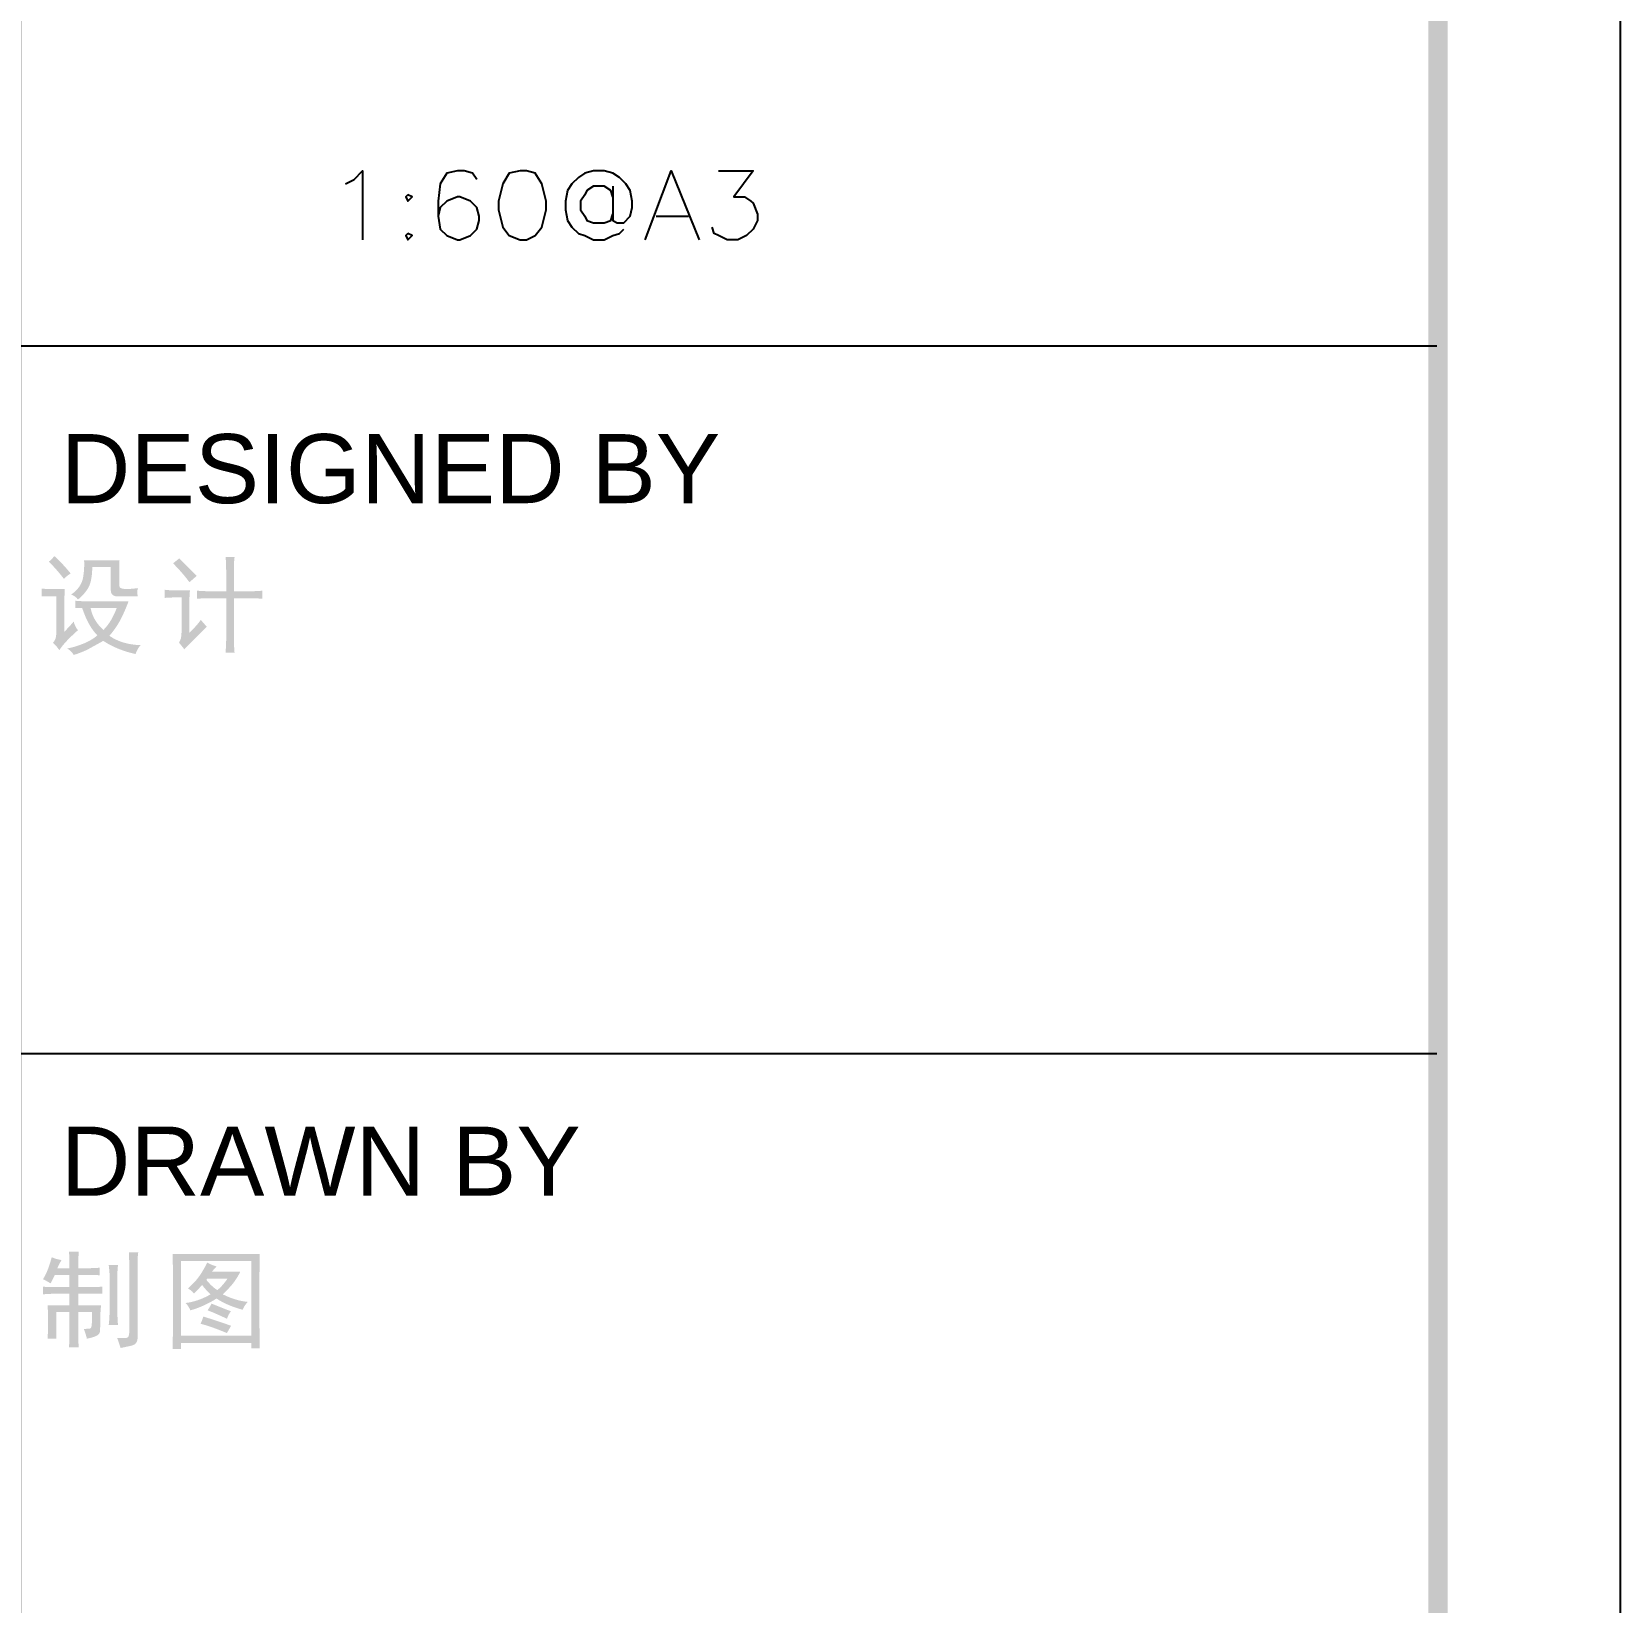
# Model space of a CAD drawing. Header units: inches. Extents: x 11 to 286, y 6 to 196.
# Drawn here: x 254.93 to 286.1, y 83.31 to 114.12 of the extents above; entities that cross this region are included whole.
import ezdxf

# ---------------------------------------------------------------- set-up
doc = ezdxf.new("R2010")
doc.units = ezdxf.units.IN
doc.header["$MEASUREMENT"] = 0
doc.layers.add('PDF_几何图形', color=7, linetype='Continuous')
doc.layers.add('PDF_文字', color=7, linetype='Continuous')
doc.layers.add('PDF_实体填充', color=7, linetype='Continuous', true_color=0xffffff)
doc.styles.add('PDF Courier New', font='Arial', dxfattribs={"height": 0.2})

msp = doc.modelspace()

# ---------------------------------------------------------------- hatches: boundary and pattern name
at = {"layer": 'PDF_实体填充', "transparency": 33554559}
h = msp.add_hatch(color=7, dxfattribs=at)
h.paths.add_polyline_path([(254.31, 191.445), (254.734, 191.022), (282.716, 191.445)], flags=0)
h.paths.add_polyline_path([(254.734, 191.022), (282.716, 191.445), (282.335, 191.022)], flags=0)
h.paths.add_polyline_path([(282.716, 191.445), (282.335, 191.022), (282.716, 9.031)], flags=0)
h.paths.add_polyline_path([(282.335, 191.022), (282.716, 9.031), (282.335, 9.454)], flags=0)
h.paths.add_polyline_path([(282.716, 9.031), (282.335, 9.454), (254.31, 9.031)], flags=0)
h.paths.add_polyline_path([(282.335, 9.454), (254.31, 9.031), (254.734, 9.454)], flags=0)
h.paths.add_polyline_path([(254.31, 9.031), (254.734, 9.454), (254.31, 191.445)], flags=0)
h.paths.add_polyline_path([(254.734, 9.454), (254.31, 191.445), (254.734, 191.022), (254.734, 9.454)], flags=0)
h = msp.add_hatch(color=7, dxfattribs=at)
edge = h.paths.add_edge_path(flags=0)
edge.add_spline(control_points=[(255.785, 102.96), (255.873, 102.949), (255.973, 102.949), (256.083, 102.949)], knot_values=[0, 0, 0, 0, 1, 1, 1, 1], degree=3, periodic=0)
edge.add_line((256.083, 102.949), (256.827, 102.949))
edge.add_spline(control_points=[(256.827, 102.949), (256.794, 102.85), (256.744, 102.739), (256.689, 102.624)], knot_values=[0, 0, 0, 0, 1, 1, 1, 1], degree=3, periodic=0)
edge.add_spline(control_points=[(256.689, 102.624), (256.629, 102.502), (256.551, 102.387), (256.452, 102.271)], knot_values=[0, 0, 0, 0, 1, 1, 1, 1], degree=3, periodic=0)
edge.add_spline(control_points=[(256.452, 102.271), (256.629, 102.15), (256.833, 102.095), (257.064, 102.089)], knot_values=[0, 0, 0, 0, 1, 1, 1, 1], degree=3, periodic=0)
edge.add_spline(control_points=[(257.064, 102.089), (257.02, 102.039), (256.987, 101.979), (256.965, 101.913)], knot_values=[0, 0, 0, 0, 1, 1, 1, 1], degree=3, periodic=0)
edge.add_spline(control_points=[(256.965, 101.913), (256.728, 101.968), (256.518, 102.05), (256.331, 102.172)], knot_values=[0, 0, 0, 0, 1, 1, 1, 1], degree=3, periodic=0)
edge.add_spline(control_points=[(256.331, 102.172), (256.254, 102.128), (256.171, 102.084), (256.072, 102.028)], knot_values=[0, 0, 0, 0, 1, 1, 1, 1], degree=3, periodic=0)
edge.add_spline(control_points=[(256.072, 102.028), (255.973, 101.973), (255.862, 101.929), (255.752, 101.896)], knot_values=[0, 0, 0, 0, 1, 1, 1, 1], degree=3, periodic=0)
edge.add_spline(control_points=[(255.752, 101.896), (255.73, 101.94), (255.686, 101.984), (255.625, 102.023)], knot_values=[0, 0, 0, 0, 1, 1, 1, 1], degree=3, periodic=0)
edge.add_spline(control_points=[(255.625, 102.023), (255.747, 102.045), (255.857, 102.084), (255.967, 102.128)], knot_values=[0, 0, 0, 0, 1, 1, 1, 1], degree=3, periodic=0)
edge.add_spline(control_points=[(255.967, 102.128), (256.077, 102.177), (256.16, 102.227), (256.215, 102.282)], knot_values=[0, 0, 0, 0, 1, 1, 1, 1], degree=3, periodic=0)
edge.add_spline(control_points=[(256.215, 102.282), (256.094, 102.403), (255.995, 102.585), (255.918, 102.817)], knot_values=[0, 0, 0, 0, 1, 1, 1, 1], degree=3, periodic=0)
edge.add_line((255.918, 102.817), (255.785, 102.817))
edge.add_line((255.785, 102.817), (255.785, 102.96))
edge = h.paths.add_edge_path(flags=0)
edge.add_spline(control_points=[(256.629, 103.043), (256.529, 103.043), (256.48, 103.081), (256.48, 103.158)], knot_values=[0, 0, 0, 0, 1, 1, 1, 1], degree=3, periodic=0)
edge.add_line((256.48, 103.158), (256.48, 103.621))
edge.add_line((256.48, 103.621), (256.116, 103.621))
edge.add_spline(control_points=[(256.116, 103.621), (256.116, 103.467), (256.094, 103.346), (256.061, 103.258)], knot_values=[0, 0, 0, 0, 1, 1, 1, 1], degree=3, periodic=0)
edge.add_spline(control_points=[(256.061, 103.258), (256.022, 103.169), (255.945, 103.076), (255.835, 102.982)], knot_values=[0, 0, 0, 0, 1, 1, 1, 1], degree=3, periodic=0)
edge.add_spline(control_points=[(255.835, 102.982), (255.813, 103.021), (255.769, 103.054), (255.703, 103.081)], knot_values=[0, 0, 0, 0, 1, 1, 1, 1], degree=3, periodic=0)
edge.add_spline(control_points=[(255.703, 103.081), (255.835, 103.175), (255.912, 103.285), (255.934, 103.406)], knot_values=[0, 0, 0, 0, 1, 1, 1, 1], degree=3, periodic=0)
edge.add_spline(control_points=[(255.934, 103.406), (255.956, 103.528), (255.962, 103.643), (255.956, 103.754)], knot_values=[0, 0, 0, 0, 1, 1, 1, 1], degree=3, periodic=0)
edge.add_line((255.956, 103.754), (256.651, 103.754))
edge.add_spline(control_points=[(256.651, 103.754), (256.645, 103.688), (256.645, 103.605), (256.645, 103.506)], knot_values=[0, 0, 0, 0, 1, 1, 1, 1], degree=3, periodic=0)
edge.add_line((256.645, 103.506), (256.645, 103.28))
edge.add_spline(control_points=[(256.645, 103.28), (256.645, 103.236), (256.656, 103.208), (256.689, 103.202)], knot_values=[0, 0, 0, 0, 1, 1, 1, 1], degree=3, periodic=0)
edge.add_spline(control_points=[(256.689, 103.202), (256.717, 103.191), (256.761, 103.191), (256.816, 103.191)], knot_values=[0, 0, 0, 0, 1, 1, 1, 1], degree=3, periodic=0)
edge.add_spline(control_points=[(256.816, 103.191), (256.871, 103.191), (256.932, 103.197), (257.009, 103.208)], knot_values=[0, 0, 0, 0, 1, 1, 1, 1], degree=3, periodic=0)
edge.add_spline(control_points=[(257.009, 103.208), (256.998, 103.153), (256.998, 103.098), (257.009, 103.043)], knot_values=[0, 0, 0, 0, 1, 1, 1, 1], degree=3, periodic=0)
edge.add_line((257.009, 103.043), (256.629, 103.043))
edge = h.paths.add_edge_path(flags=0)
edge.add_spline(control_points=[(255.576, 103.191), (255.57, 103.092), (255.57, 102.982), (255.57, 102.861)], knot_values=[0, 0, 0, 0, 1, 1, 1, 1], degree=3, periodic=0)
edge.add_line((255.57, 102.861), (255.57, 102.354))
edge.add_spline(control_points=[(255.57, 102.354), (255.636, 102.42), (255.697, 102.486), (255.752, 102.552)], knot_values=[0, 0, 0, 0, 1, 1, 1, 1], degree=3, periodic=0)
edge.add_spline(control_points=[(255.752, 102.552), (255.763, 102.497), (255.791, 102.436), (255.835, 102.381)], knot_values=[0, 0, 0, 0, 1, 1, 1, 1], degree=3, periodic=0)
edge.add_spline(control_points=[(255.835, 102.381), (255.758, 102.315), (255.692, 102.249), (255.631, 102.188)], knot_values=[0, 0, 0, 0, 1, 1, 1, 1], degree=3, periodic=0)
edge.add_spline(control_points=[(255.631, 102.188), (255.57, 102.122), (255.515, 102.061), (255.471, 101.99)], knot_values=[0, 0, 0, 0, 1, 1, 1, 1], degree=3, periodic=0)
edge.add_spline(control_points=[(255.471, 101.99), (255.427, 102.05), (255.388, 102.1), (255.344, 102.133)], knot_values=[0, 0, 0, 0, 1, 1, 1, 1], degree=3, periodic=0)
edge.add_spline(control_points=[(255.344, 102.133), (255.388, 102.177), (255.41, 102.238), (255.41, 102.321)], knot_values=[0, 0, 0, 0, 1, 1, 1, 1], degree=3, periodic=0)
edge.add_line((255.41, 102.321), (255.41, 103.048))
edge.add_spline(control_points=[(255.41, 103.048), (255.295, 103.048), (255.201, 103.043), (255.124, 103.043)], knot_values=[0, 0, 0, 0, 1, 1, 1, 1], degree=3, periodic=0)
edge.add_line((255.124, 103.043), (255.124, 103.197))
edge.add_spline(control_points=[(255.124, 103.197), (255.19, 103.191), (255.267, 103.191), (255.344, 103.191)], knot_values=[0, 0, 0, 0, 1, 1, 1, 1], degree=3, periodic=0)
edge.add_line((255.344, 103.191), (255.576, 103.191))
edge = h.paths.add_edge_path(flags=0)
edge.add_spline(control_points=[(256.336, 102.387), (256.447, 102.497), (256.529, 102.64), (256.596, 102.817)], knot_values=[0, 0, 0, 0, 1, 1, 1, 1], degree=3, periodic=0)
edge.add_line((256.596, 102.817), (256.083, 102.817))
edge.add_spline(control_points=[(256.083, 102.817), (256.116, 102.646), (256.204, 102.502), (256.336, 102.387)], knot_values=[0, 0, 0, 0, 1, 1, 1, 1], degree=3, periodic=0)
edge.add_line((256.336, 102.387), (256.336, 102.387))
edge = h.paths.add_edge_path(flags=0)
edge.add_spline(control_points=[(255.372, 103.836), (255.46, 103.759), (255.565, 103.649), (255.692, 103.495)], knot_values=[0, 0, 0, 0, 1, 1, 1, 1], degree=3, periodic=0)
edge.add_spline(control_points=[(255.692, 103.495), (255.647, 103.467), (255.603, 103.434), (255.559, 103.39)], knot_values=[0, 0, 0, 0, 1, 1, 1, 1], degree=3, periodic=0)
edge.add_spline(control_points=[(255.559, 103.39), (255.466, 103.511), (255.366, 103.627), (255.262, 103.726)], knot_values=[0, 0, 0, 0, 1, 1, 1, 1], degree=3, periodic=0)
edge.add_spline(control_points=[(255.262, 103.726), (255.295, 103.748), (255.328, 103.781), (255.372, 103.836)], knot_values=[0, 0, 0, 0, 1, 1, 1, 1], degree=3, periodic=0)
edge.add_line((255.372, 103.836), (255.372, 103.836))
h = msp.add_hatch(color=7, dxfattribs=at)
edge = h.paths.add_edge_path(flags=0)
edge.add_line((258.744, 103.147), (258.744, 103.561))
edge.add_spline(control_points=[(258.744, 103.561), (258.744, 103.671), (258.738, 103.754), (258.733, 103.82)], knot_values=[0, 0, 0, 0, 1, 1, 1, 1], degree=3, periodic=0)
edge.add_line((258.733, 103.82), (258.909, 103.82))
edge.add_spline(control_points=[(258.909, 103.82), (258.898, 103.743), (258.898, 103.682), (258.898, 103.627)], knot_values=[0, 0, 0, 0, 1, 1, 1, 1], degree=3, periodic=0)
edge.add_line((258.898, 103.627), (258.898, 103.147))
edge.add_line((258.898, 103.147), (259.24, 103.147))
edge.add_spline(control_points=[(259.24, 103.147), (259.306, 103.147), (259.378, 103.147), (259.455, 103.158)], knot_values=[0, 0, 0, 0, 1, 1, 1, 1], degree=3, periodic=0)
edge.add_line((259.455, 103.158), (259.455, 102.999))
edge.add_spline(control_points=[(259.455, 102.999), (259.367, 103.004), (259.301, 103.01), (259.246, 103.01)], knot_values=[0, 0, 0, 0, 1, 1, 1, 1], degree=3, periodic=0)
edge.add_line((259.246, 103.01), (258.898, 103.01))
edge.add_line((258.898, 103.01), (258.898, 102.183))
edge.add_spline(control_points=[(258.898, 102.183), (258.898, 102.117), (258.898, 102.034), (258.909, 101.94)], knot_values=[0, 0, 0, 0, 1, 1, 1, 1], degree=3, periodic=0)
edge.add_line((258.909, 101.94), (258.733, 101.94))
edge.add_spline(control_points=[(258.733, 101.94), (258.738, 102.034), (258.744, 102.111), (258.744, 102.172)], knot_values=[0, 0, 0, 0, 1, 1, 1, 1], degree=3, periodic=0)
edge.add_line((258.744, 102.172), (258.744, 103.01))
edge.add_line((258.744, 103.01), (258.419, 103.01))
edge.add_spline(control_points=[(258.419, 103.01), (258.336, 103.01), (258.253, 103.004), (258.171, 102.999)], knot_values=[0, 0, 0, 0, 1, 1, 1, 1], degree=3, periodic=0)
edge.add_line((258.171, 102.999), (258.171, 103.158))
edge.add_spline(control_points=[(258.171, 103.158), (258.253, 103.147), (258.331, 103.147), (258.402, 103.147)], knot_values=[0, 0, 0, 0, 1, 1, 1, 1], degree=3, periodic=0)
edge.add_line((258.402, 103.147), (258.744, 103.147))
edge = h.paths.add_edge_path(flags=0)
edge.add_spline(control_points=[(258.033, 103.164), (258.022, 103.059), (258.022, 102.949), (258.022, 102.833)], knot_values=[0, 0, 0, 0, 1, 1, 1, 1], degree=3, periodic=0)
edge.add_line((258.022, 102.833), (258.022, 102.332))
edge.add_spline(control_points=[(258.022, 102.332), (258.116, 102.42), (258.193, 102.508), (258.248, 102.585)], knot_values=[0, 0, 0, 0, 1, 1, 1, 1], degree=3, periodic=0)
edge.add_spline(control_points=[(258.248, 102.585), (258.281, 102.541), (258.32, 102.497), (258.364, 102.453)], knot_values=[0, 0, 0, 0, 1, 1, 1, 1], degree=3, periodic=0)
edge.add_line((258.364, 102.453), (258.132, 102.221))
edge.add_spline(control_points=[(258.132, 102.221), (258.055, 102.144), (257.989, 102.078), (257.923, 102.006)], knot_values=[0, 0, 0, 0, 1, 1, 1, 1], degree=3, periodic=0)
edge.add_spline(control_points=[(257.923, 102.006), (257.884, 102.056), (257.851, 102.1), (257.818, 102.139)], knot_values=[0, 0, 0, 0, 1, 1, 1, 1], degree=3, periodic=0)
edge.add_spline(control_points=[(257.818, 102.139), (257.851, 102.183), (257.868, 102.249), (257.868, 102.337)], knot_values=[0, 0, 0, 0, 1, 1, 1, 1], degree=3, periodic=0)
edge.add_line((257.868, 102.337), (257.868, 103.026))
edge.add_spline(control_points=[(257.868, 103.026), (257.713, 103.026), (257.603, 103.021), (257.537, 103.015)], knot_values=[0, 0, 0, 0, 1, 1, 1, 1], degree=3, periodic=0)
edge.add_line((257.537, 103.015), (257.537, 103.175))
edge.add_spline(control_points=[(257.537, 103.175), (257.625, 103.164), (257.686, 103.164), (257.719, 103.164)], knot_values=[0, 0, 0, 0, 1, 1, 1, 1], degree=3, periodic=0)
edge.add_line((257.719, 103.164), (258.033, 103.164))
edge = h.paths.add_edge_path(flags=0)
edge.add_spline(control_points=[(257.823, 103.792), (257.895, 103.721), (258.011, 103.605), (258.165, 103.445)], knot_values=[0, 0, 0, 0, 1, 1, 1, 1], degree=3, periodic=0)
edge.add_spline(control_points=[(258.165, 103.445), (258.11, 103.401), (258.066, 103.357), (258.022, 103.324)], knot_values=[0, 0, 0, 0, 1, 1, 1, 1], degree=3, periodic=0)
edge.add_spline(control_points=[(258.022, 103.324), (257.95, 103.423), (257.845, 103.55), (257.702, 103.693)], knot_values=[0, 0, 0, 0, 1, 1, 1, 1], degree=3, periodic=0)
edge.add_spline(control_points=[(257.702, 103.693), (257.735, 103.721), (257.779, 103.754), (257.823, 103.792)], knot_values=[0, 0, 0, 0, 1, 1, 1, 1], degree=3, periodic=0)
edge.add_line((257.823, 103.792), (257.823, 103.792))
h = msp.add_hatch(color=7, dxfattribs=at)
edge = h.paths.add_edge_path(flags=0)
edge.add_spline(control_points=[(255.513, 90.023), (255.48, 89.968), (255.453, 89.913), (255.431, 89.863)], knot_values=[0, 0, 0, 0, 1, 1, 1, 1], degree=3, periodic=0)
edge.add_line((255.431, 89.863), (255.668, 89.863))
edge.add_spline(control_points=[(255.668, 89.863), (255.668, 90.001), (255.662, 90.111), (255.662, 90.189)], knot_values=[0, 0, 0, 0, 1, 1, 1, 1], degree=3, periodic=0)
edge.add_line((255.662, 90.189), (255.85, 90.189))
edge.add_spline(control_points=[(255.85, 90.189), (255.844, 90.111), (255.844, 90.007), (255.844, 89.863)], knot_values=[0, 0, 0, 0, 1, 1, 1, 1], degree=3, periodic=0)
edge.add_line((255.844, 89.863), (255.965, 89.863))
edge.add_spline(control_points=[(255.965, 89.863), (256.076, 89.863), (256.175, 89.863), (256.263, 89.874)], knot_values=[0, 0, 0, 0, 1, 1, 1, 1], degree=3, periodic=0)
edge.add_line((256.263, 89.874), (256.263, 89.726))
edge.add_spline(control_points=[(256.263, 89.726), (256.186, 89.726), (256.087, 89.731), (255.976, 89.731)], knot_values=[0, 0, 0, 0, 1, 1, 1, 1], degree=3, periodic=0)
edge.add_line((255.976, 89.731), (255.844, 89.731))
edge.add_line((255.844, 89.731), (255.844, 89.494))
edge.add_line((255.844, 89.494), (256.048, 89.494))
edge.add_spline(control_points=[(256.048, 89.494), (256.131, 89.494), (256.219, 89.494), (256.313, 89.5)], knot_values=[0, 0, 0, 0, 1, 1, 1, 1], degree=3, periodic=0)
edge.add_line((256.313, 89.5), (256.313, 89.362))
edge.add_line((256.313, 89.362), (255.844, 89.362))
edge.add_line((255.844, 89.362), (255.844, 89.136))
edge.add_line((255.844, 89.136), (256.291, 89.136))
edge.add_spline(control_points=[(256.291, 89.136), (256.28, 89.07), (256.274, 88.976), (256.274, 88.86)], knot_values=[0, 0, 0, 0, 1, 1, 1, 1], degree=3, periodic=0)
edge.add_spline(control_points=[(256.274, 88.86), (256.274, 88.744), (256.269, 88.667), (256.269, 88.629)], knot_values=[0, 0, 0, 0, 1, 1, 1, 1], degree=3, periodic=0)
edge.add_spline(control_points=[(256.269, 88.629), (256.263, 88.584), (256.241, 88.557), (256.197, 88.535)], knot_values=[0, 0, 0, 0, 1, 1, 1, 1], degree=3, periodic=0)
edge.add_spline(control_points=[(256.197, 88.535), (256.153, 88.513), (256.087, 88.496), (256.01, 88.48)], knot_values=[0, 0, 0, 0, 1, 1, 1, 1], degree=3, periodic=0)
edge.add_spline(control_points=[(256.01, 88.48), (255.998, 88.54), (255.976, 88.607), (255.949, 88.673)], knot_values=[0, 0, 0, 0, 1, 1, 1, 1], degree=3, periodic=0)
edge.add_spline(control_points=[(255.949, 88.673), (256.021, 88.673), (256.065, 88.673), (256.081, 88.684)], knot_values=[0, 0, 0, 0, 1, 1, 1, 1], degree=3, periodic=0)
edge.add_spline(control_points=[(256.081, 88.684), (256.098, 88.695), (256.109, 88.739), (256.109, 88.816)], knot_values=[0, 0, 0, 0, 1, 1, 1, 1], degree=3, periodic=0)
edge.add_line((256.109, 88.816), (256.109, 89.003))
edge.add_line((256.109, 89.003), (255.844, 89.003))
edge.add_line((255.844, 89.003), (255.844, 88.551))
edge.add_spline(control_points=[(255.844, 88.551), (255.844, 88.458), (255.844, 88.375), (255.85, 88.309)], knot_values=[0, 0, 0, 0, 1, 1, 1, 1], degree=3, periodic=0)
edge.add_line((255.85, 88.309), (255.662, 88.309))
edge.add_spline(control_points=[(255.662, 88.309), (255.662, 88.414), (255.668, 88.491), (255.668, 88.551)], knot_values=[0, 0, 0, 0, 1, 1, 1, 1], degree=3, periodic=0)
edge.add_line((255.668, 88.551), (255.668, 89.003))
edge.add_line((255.668, 89.003), (255.414, 89.003))
edge.add_line((255.414, 89.003), (255.414, 88.48))
edge.add_line((255.414, 88.48), (255.238, 88.48))
edge.add_spline(control_points=[(255.238, 88.48), (255.243, 88.551), (255.249, 88.629), (255.249, 88.706)], knot_values=[0, 0, 0, 0, 1, 1, 1, 1], degree=3, periodic=0)
edge.add_line((255.249, 88.706), (255.249, 88.888))
edge.add_spline(control_points=[(255.249, 88.888), (255.249, 88.992), (255.243, 89.075), (255.238, 89.136)], knot_values=[0, 0, 0, 0, 1, 1, 1, 1], degree=3, periodic=0)
edge.add_line((255.238, 89.136), (255.668, 89.136))
edge.add_line((255.668, 89.136), (255.668, 89.362))
edge.add_line((255.668, 89.362), (255.403, 89.362))
edge.add_spline(control_points=[(255.403, 89.362), (255.304, 89.362), (255.216, 89.356), (255.15, 89.351)], knot_values=[0, 0, 0, 0, 1, 1, 1, 1], degree=3, periodic=0)
edge.add_line((255.15, 89.351), (255.15, 89.5))
edge.add_spline(control_points=[(255.15, 89.5), (255.216, 89.494), (255.304, 89.494), (255.403, 89.494)], knot_values=[0, 0, 0, 0, 1, 1, 1, 1], degree=3, periodic=0)
edge.add_line((255.403, 89.494), (255.668, 89.494))
edge.add_line((255.668, 89.494), (255.668, 89.731))
edge.add_line((255.668, 89.731), (255.381, 89.731))
edge.add_spline(control_points=[(255.381, 89.731), (255.348, 89.665), (255.32, 89.61), (255.298, 89.566)], knot_values=[0, 0, 0, 0, 1, 1, 1, 1], degree=3, periodic=0)
edge.add_spline(control_points=[(255.298, 89.566), (255.243, 89.599), (255.194, 89.626), (255.15, 89.648)], knot_values=[0, 0, 0, 0, 1, 1, 1, 1], degree=3, periodic=0)
edge.add_spline(control_points=[(255.15, 89.648), (255.183, 89.703), (255.216, 89.764), (255.243, 89.836)], knot_values=[0, 0, 0, 0, 1, 1, 1, 1], degree=3, periodic=0)
edge.add_spline(control_points=[(255.243, 89.836), (255.271, 89.907), (255.298, 89.99), (255.32, 90.078)], knot_values=[0, 0, 0, 0, 1, 1, 1, 1], degree=3, periodic=0)
edge.add_spline(control_points=[(255.32, 90.078), (255.376, 90.056), (255.436, 90.034), (255.513, 90.023)], knot_values=[0, 0, 0, 0, 1, 1, 1, 1], degree=3, periodic=0)
edge.add_line((255.513, 90.023), (255.513, 90.023))
edge = h.paths.add_edge_path(flags=0)
edge.add_spline(control_points=[(257.018, 90.172), (257.007, 90.117), (257.007, 90.034), (257.007, 89.929)], knot_values=[0, 0, 0, 0, 1, 1, 1, 1], degree=3, periodic=0)
edge.add_line((257.007, 89.929), (257.007, 88.502))
edge.add_spline(control_points=[(257.007, 88.502), (257.007, 88.425), (256.974, 88.375), (256.919, 88.353)], knot_values=[0, 0, 0, 0, 1, 1, 1, 1], degree=3, periodic=0)
edge.add_spline(control_points=[(256.919, 88.353), (256.864, 88.336), (256.781, 88.32), (256.671, 88.298)], knot_values=[0, 0, 0, 0, 1, 1, 1, 1], degree=3, periodic=0)
edge.add_spline(control_points=[(256.671, 88.298), (256.649, 88.375), (256.627, 88.436), (256.605, 88.491)], knot_values=[0, 0, 0, 0, 1, 1, 1, 1], degree=3, periodic=0)
edge.add_spline(control_points=[(256.605, 88.491), (256.693, 88.491), (256.759, 88.491), (256.792, 88.496)], knot_values=[0, 0, 0, 0, 1, 1, 1, 1], degree=3, periodic=0)
edge.add_spline(control_points=[(256.792, 88.496), (256.825, 88.502), (256.842, 88.54), (256.842, 88.607)], knot_values=[0, 0, 0, 0, 1, 1, 1, 1], degree=3, periodic=0)
edge.add_line((256.842, 88.607), (256.842, 89.929))
edge.add_spline(control_points=[(256.842, 89.929), (256.842, 90.023), (256.836, 90.106), (256.836, 90.172)], knot_values=[0, 0, 0, 0, 1, 1, 1, 1], degree=3, periodic=0)
edge.add_line((256.836, 90.172), (257.018, 90.172))
edge = h.paths.add_edge_path(flags=0)
edge.add_spline(control_points=[(256.621, 89.924), (256.61, 89.847), (256.61, 89.775), (256.61, 89.714)], knot_values=[0, 0, 0, 0, 1, 1, 1, 1], degree=3, periodic=0)
edge.add_line((256.61, 89.714), (256.61, 89.031))
edge.add_spline(control_points=[(256.61, 89.031), (256.61, 88.954), (256.61, 88.86), (256.621, 88.75)], knot_values=[0, 0, 0, 0, 1, 1, 1, 1], degree=3, periodic=0)
edge.add_line((256.621, 88.75), (256.439, 88.75))
edge.add_spline(control_points=[(256.439, 88.75), (256.45, 88.838), (256.456, 88.932), (256.456, 89.031)], knot_values=[0, 0, 0, 0, 1, 1, 1, 1], degree=3, periodic=0)
edge.add_line((256.456, 89.031), (256.456, 89.714))
edge.add_spline(control_points=[(256.456, 89.714), (256.456, 89.77), (256.45, 89.836), (256.439, 89.924)], knot_values=[0, 0, 0, 0, 1, 1, 1, 1], degree=3, periodic=0)
edge.add_line((256.439, 89.924), (256.621, 89.924))
h = msp.add_hatch(color=7, dxfattribs=at)
edge = h.paths.add_edge_path(flags=0)
edge.add_spline(control_points=[(259.404, 90.139), (259.398, 89.996), (259.398, 89.847), (259.398, 89.681)], knot_values=[0, 0, 0, 0, 1, 1, 1, 1], degree=3, periodic=0)
edge.add_line((259.398, 89.681), (259.398, 88.799))
edge.add_spline(control_points=[(259.398, 88.799), (259.398, 88.623), (259.398, 88.458), (259.404, 88.292)], knot_values=[0, 0, 0, 0, 1, 1, 1, 1], degree=3, periodic=0)
edge.add_line((259.404, 88.292), (259.238, 88.292))
edge.add_line((259.238, 88.292), (259.238, 88.397))
edge.add_line((259.238, 88.397), (257.86, 88.397))
edge.add_line((257.86, 88.397), (257.86, 88.276))
edge.add_line((257.86, 88.276), (257.695, 88.276))
edge.add_spline(control_points=[(257.695, 88.276), (257.695, 88.452), (257.7, 88.623), (257.7, 88.805)], knot_values=[0, 0, 0, 0, 1, 1, 1, 1], degree=3, periodic=0)
edge.add_line((257.7, 88.805), (257.7, 89.681))
edge.add_spline(control_points=[(257.7, 89.681), (257.7, 89.841), (257.695, 89.996), (257.695, 90.139)], knot_values=[0, 0, 0, 0, 1, 1, 1, 1], degree=3, periodic=0)
edge.add_line((257.695, 90.139), (259.404, 90.139))
h.paths.add_polyline_path([(259.238, 88.54), (259.238, 90.007), (257.86, 90.007), (257.86, 88.54)], flags=0)
edge = h.paths.add_edge_path(flags=0)
edge.add_spline(control_points=[(258.555, 89.896), (258.522, 89.863), (258.489, 89.825), (258.461, 89.792)], knot_values=[0, 0, 0, 0, 1, 1, 1, 1], degree=3, periodic=0)
edge.add_line((258.461, 89.792), (259.018, 89.792))
edge.add_spline(control_points=[(259.018, 89.792), (258.996, 89.737), (258.957, 89.676), (258.908, 89.604)], knot_values=[0, 0, 0, 0, 1, 1, 1, 1], degree=3, periodic=0)
edge.add_spline(control_points=[(258.908, 89.604), (258.858, 89.533), (258.781, 89.45), (258.676, 89.351)], knot_values=[0, 0, 0, 0, 1, 1, 1, 1], degree=3, periodic=0)
edge.add_spline(control_points=[(258.676, 89.351), (258.841, 89.268), (259.001, 89.218), (259.167, 89.202)], knot_values=[0, 0, 0, 0, 1, 1, 1, 1], degree=3, periodic=0)
edge.add_spline(control_points=[(259.167, 89.202), (259.123, 89.152), (259.089, 89.103), (259.067, 89.048)], knot_values=[0, 0, 0, 0, 1, 1, 1, 1], degree=3, periodic=0)
edge.add_spline(control_points=[(259.067, 89.048), (258.858, 89.103), (258.687, 89.18), (258.555, 89.268)], knot_values=[0, 0, 0, 0, 1, 1, 1, 1], degree=3, periodic=0)
edge.add_spline(control_points=[(258.555, 89.268), (258.389, 89.163), (258.219, 89.086), (258.042, 89.036)], knot_values=[0, 0, 0, 0, 1, 1, 1, 1], degree=3, periodic=0)
edge.add_spline(control_points=[(258.042, 89.036), (258.02, 89.086), (257.993, 89.136), (257.948, 89.18)], knot_values=[0, 0, 0, 0, 1, 1, 1, 1], degree=3, periodic=0)
edge.add_spline(control_points=[(257.948, 89.18), (258.125, 89.202), (258.285, 89.262), (258.439, 89.351)], knot_values=[0, 0, 0, 0, 1, 1, 1, 1], degree=3, periodic=0)
edge.add_spline(control_points=[(258.439, 89.351), (258.362, 89.422), (258.307, 89.483), (258.274, 89.533)], knot_values=[0, 0, 0, 0, 1, 1, 1, 1], degree=3, periodic=0)
edge.add_spline(control_points=[(258.274, 89.533), (258.219, 89.477), (258.169, 89.422), (258.114, 89.367)], knot_values=[0, 0, 0, 0, 1, 1, 1, 1], degree=3, periodic=0)
edge.add_spline(control_points=[(258.114, 89.367), (258.075, 89.411), (258.037, 89.444), (257.993, 89.466)], knot_values=[0, 0, 0, 0, 1, 1, 1, 1], degree=3, periodic=0)
edge.add_spline(control_points=[(257.993, 89.466), (258.081, 89.544), (258.163, 89.626), (258.23, 89.726)], knot_values=[0, 0, 0, 0, 1, 1, 1, 1], degree=3, periodic=0)
edge.add_spline(control_points=[(258.23, 89.726), (258.296, 89.825), (258.34, 89.907), (258.373, 89.974)], knot_values=[0, 0, 0, 0, 1, 1, 1, 1], degree=3, periodic=0)
edge.add_spline(control_points=[(258.373, 89.974), (258.428, 89.94), (258.489, 89.918), (258.555, 89.896)], knot_values=[0, 0, 0, 0, 1, 1, 1, 1], degree=3, periodic=0)
edge.add_line((258.555, 89.896), (258.555, 89.896))
edge = h.paths.add_edge_path(flags=0)
edge.add_spline(control_points=[(258.296, 88.915), (258.538, 88.838), (258.72, 88.777), (258.841, 88.733)], knot_values=[0, 0, 0, 0, 1, 1, 1, 1], degree=3, periodic=0)
edge.add_spline(control_points=[(258.841, 88.733), (258.814, 88.689), (258.786, 88.64), (258.759, 88.59)], knot_values=[0, 0, 0, 0, 1, 1, 1, 1], degree=3, periodic=0)
edge.add_spline(control_points=[(258.759, 88.59), (258.533, 88.684), (258.362, 88.744), (258.241, 88.772)], knot_values=[0, 0, 0, 0, 1, 1, 1, 1], degree=3, periodic=0)
edge.add_spline(control_points=[(258.241, 88.772), (258.263, 88.816), (258.279, 88.86), (258.296, 88.915)], knot_values=[0, 0, 0, 0, 1, 1, 1, 1], degree=3, periodic=0)
edge.add_line((258.296, 88.915), (258.296, 88.915))
edge = h.paths.add_edge_path(flags=0)
edge.add_spline(control_points=[(258.456, 89.169), (258.643, 89.092), (258.77, 89.042), (258.836, 89.02)], knot_values=[0, 0, 0, 0, 1, 1, 1, 1], degree=3, periodic=0)
edge.add_spline(control_points=[(258.836, 89.02), (258.803, 88.976), (258.781, 88.926), (258.759, 88.871)], knot_values=[0, 0, 0, 0, 1, 1, 1, 1], degree=3, periodic=0)
edge.add_spline(control_points=[(258.759, 88.871), (258.571, 88.959), (258.445, 89.014), (258.378, 89.036)], knot_values=[0, 0, 0, 0, 1, 1, 1, 1], degree=3, periodic=0)
edge.add_spline(control_points=[(258.378, 89.036), (258.406, 89.075), (258.434, 89.119), (258.456, 89.169)], knot_values=[0, 0, 0, 0, 1, 1, 1, 1], degree=3, periodic=0)
edge.add_line((258.456, 89.169), (258.456, 89.169))
edge = h.paths.add_edge_path(flags=0)
edge.add_spline(control_points=[(258.356, 89.632), (258.434, 89.538), (258.505, 89.472), (258.571, 89.433)], knot_values=[0, 0, 0, 0, 1, 1, 1, 1], degree=3, periodic=0)
edge.add_spline(control_points=[(258.571, 89.433), (258.637, 89.488), (258.704, 89.56), (258.77, 89.659)], knot_values=[0, 0, 0, 0, 1, 1, 1, 1], degree=3, periodic=0)
edge.add_line((258.77, 89.659), (258.373, 89.659))
edge.add_line((258.373, 89.659), (258.356, 89.632))

# ---------------------------------------------------------------- linework, layer by layer
at = {"layer": 'PDF_几何图形'}
for p, q in [((267.18, 110.504), (267.815, 110.504)), ((254.522, 107.964), (282.504, 107.964)), ((254.522, 94.079), (282.504, 94.079))]:
    msp.add_line(p, q, dxfattribs=at)
for points in [[(10.767, 196.06), (286.103, 196.06), (286.103, 5.644), (10.767, 5.644)], [(264.513, 111.393), (264.301, 111.351), (264.174, 111.139), (264.089, 110.8), (264.089, 110.631), (264.174, 110.292), (264.301, 110.123), (264.513, 110.038), (264.64, 110.038), (264.809, 110.123), (264.936, 110.292), (265.021, 110.631), (265.021, 110.8), (264.936, 111.139), (264.809, 111.351), (264.64, 111.393)], [(262.311, 110.927), (262.269, 110.885), (262.311, 110.8), (262.396, 110.885)], [(262.311, 110.165), (262.269, 110.123), (262.311, 110.038), (262.396, 110.123)]]:
    msp.add_lwpolyline(points, close=True, dxfattribs=at)
for points in [[(261.084, 111.139), (261.253, 111.224), (261.422, 111.393), (261.422, 110.038)], [(263.666, 111.224), (263.581, 111.351), (263.412, 111.393), (263.285, 111.393), (263.073, 111.351), (262.946, 111.139), (262.904, 110.8), (262.904, 110.504), (262.946, 110.25), (263.073, 110.123), (263.285, 110.038), (263.327, 110.038), (263.539, 110.123), (263.666, 110.25), (263.708, 110.419), (263.708, 110.504), (263.666, 110.673), (263.539, 110.8), (263.327, 110.885), (263.285, 110.885), (263.073, 110.8), (262.946, 110.673), (262.904, 110.504)], [(266.333, 111.097), (266.333, 110.419), (266.418, 110.377), (266.545, 110.377), (266.672, 110.504), (266.714, 110.673), (266.714, 110.8), (266.672, 111.012), (266.587, 111.139), (266.46, 111.266), (266.333, 111.351), (266.164, 111.393), (265.952, 111.393), (265.783, 111.351), (265.656, 111.266), (265.529, 111.139), (265.444, 111.012), (265.402, 110.8), (265.402, 110.631), (265.444, 110.419), (265.529, 110.292), (265.656, 110.165), (265.783, 110.123), (265.952, 110.038), (266.164, 110.038), (266.333, 110.123), (266.46, 110.165), (266.545, 110.25)], [(266.968, 110.038), (267.476, 111.393), (268.026, 110.038)], [(268.407, 111.393), (269.085, 111.393), (268.704, 110.885), (268.915, 110.885), (269.042, 110.8), (269.085, 110.758), (269.169, 110.546), (269.169, 110.419), (269.085, 110.25), (268.958, 110.123), (268.788, 110.038), (268.577, 110.038), (268.407, 110.123), (268.323, 110.165), (268.28, 110.292)], [(266.333, 110.885), (266.291, 111.012), (266.164, 111.097), (265.952, 111.097), (265.825, 111.012), (265.783, 110.927), (265.698, 110.8), (265.698, 110.631), (265.783, 110.504), (265.825, 110.419), (265.952, 110.377), (266.164, 110.377), (266.291, 110.419), (266.333, 110.546)]]:
    msp.add_lwpolyline(points, dxfattribs=at)

# ---------------------------------------------------------------- texts
at = {"layer": 'PDF_文字', "style": 'PDF Courier New'}
for s, height, p in [('DESIGNED BY', 1.35581, (255.496, 104.874)), ('DRAWN BY', 1.3558, (255.496, 91.285))]:
    msp.add_text(s, height=height, dxfattribs=at).set_placement(p)

doc.saveas('drawing.dxf')
